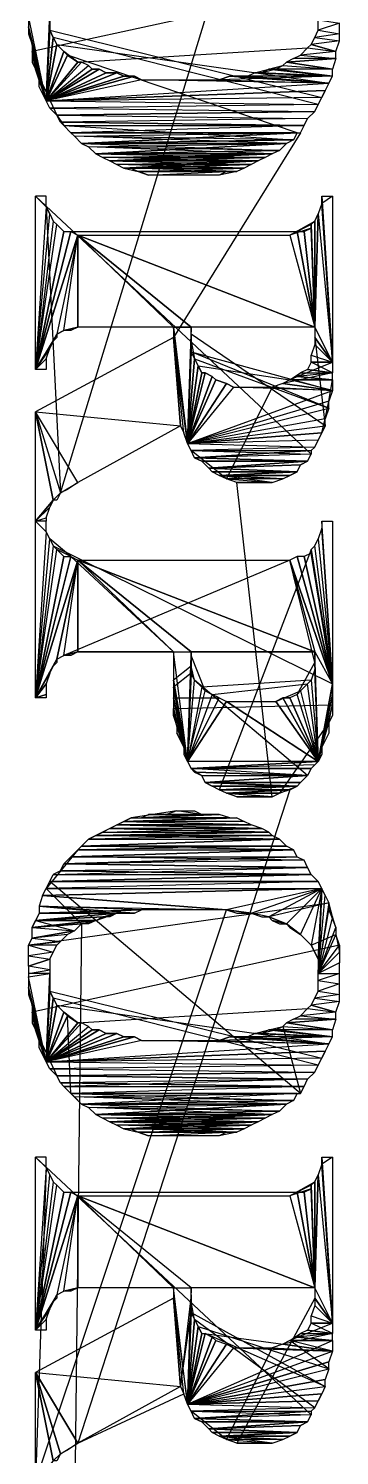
# Model space of a CAD drawing. Header units: metres. Extents: x 0 to 805, y 0 to 1107.
# Drawn here: x 135.31 to 140.9, y 92.16 to 117.81 of the extents above; entities that cross this region are included whole.
import ezdxf

# ---------------------------------------------------------------- set-up
doc = ezdxf.new("R2010")
doc.units = ezdxf.units.M
doc.layers.add('GUIDES', color=8, linetype='Continuous')
doc.layers.add('ROADS', color=7, linetype='Continuous')

msp = doc.modelspace()

# ---------------------------------------------------------------- linework, layer by layer
at = {"layer": 'GUIDES'}
for points in [[(135.629, 116.508), (135.311, 118.032), (135.692, 118.096), (135.629, 116.508)], [(135.311, 117.842), (135.629, 116.508), (135.311, 118.032), (135.311, 117.842)], [(135.692, 118.096), (135.692, 117.905), (135.629, 116.508), (135.692, 118.096)], [(135.311, 117.715), (135.375, 117.524), (135.311, 117.842), (135.311, 117.715)], [(135.375, 117.524), (135.311, 117.842), (135.629, 116.508), (135.375, 117.524)], [(135.692, 117.905), (135.692, 117.778), (135.629, 116.508), (135.692, 117.905)], [(135.692, 117.778), (135.756, 117.651), (135.629, 116.508), (135.692, 117.778)], [(140.518, 117.778), (140.899, 117.715), (140.455, 117.651), (140.518, 117.778)], [(140.518, 117.969), (140.899, 117.905), (140.518, 117.778), (140.518, 117.969)], [(140.899, 117.905), (140.518, 117.778), (140.899, 117.715), (140.899, 117.905)], [(135.375, 117.397), (135.629, 116.508), (135.375, 117.524), (135.375, 117.397)], [(135.756, 117.651), (135.819, 117.524), (135.629, 116.508), (135.756, 117.651)], [(135.819, 117.524), (135.946, 117.397), (135.629, 116.508), (135.819, 117.524)], [(140.391, 117.524), (140.328, 117.461), (140.836, 117.397), (140.391, 117.524)], [(140.455, 117.651), (140.899, 117.588), (140.391, 117.524), (140.455, 117.651)], [(140.899, 117.588), (140.391, 117.524), (140.836, 117.397), (140.899, 117.588)], [(140.899, 117.715), (140.455, 117.651), (140.899, 117.588), (140.899, 117.715)], [(135.375, 117.207), (135.438, 117.08), (135.375, 117.397), (135.375, 117.207)], [(135.438, 117.08), (135.375, 117.397), (135.629, 116.508), (135.438, 117.08)], [(135.946, 117.397), (136.01, 117.334), (135.629, 116.508), (135.946, 117.397)], [(136.01, 117.334), (136.2, 117.207), (135.629, 116.508), (136.01, 117.334)], [(140.772, 117.08), (139.947, 117.207), (140.836, 117.27), (140.772, 117.08)], [(139.947, 117.207), (140.836, 117.27), (140.074, 117.27), (139.947, 117.207)], [(140.836, 117.27), (140.074, 117.27), (140.201, 117.334), (140.836, 117.27)], [(140.328, 117.461), (140.836, 117.397), (140.201, 117.334), (140.328, 117.461)], [(140.836, 117.397), (140.201, 117.334), (140.836, 117.27), (140.836, 117.397)], [(135.629, 116.508), (136.391, 117.143), (136.264, 117.207), (135.629, 116.508)], [(136.2, 117.207), (136.264, 117.207), (135.629, 116.508), (136.2, 117.207)], [(136.454, 117.08), (135.629, 116.508), (136.391, 117.143), (136.454, 117.08)], [(136.581, 117.08), (136.708, 117.016), (135.629, 116.508), (136.581, 117.08)], [(136.454, 117.08), (136.581, 117.08), (135.629, 116.508), (136.454, 117.08)], [(136.899, 117.016), (137.026, 116.953), (135.629, 116.508), (136.899, 117.016)], [(136.708, 117.016), (136.899, 117.016), (135.629, 116.508), (136.708, 117.016)], [(139.375, 117.016), (140.772, 116.953), (139.248, 116.953), (139.375, 117.016)], [(139.502, 117.016), (139.375, 117.016), (140.772, 116.953), (139.502, 117.016)], [(139.629, 117.08), (139.502, 117.016), (140.772, 116.953), (139.629, 117.08)], [(139.756, 117.08), (139.629, 117.08), (140.772, 116.953), (139.756, 117.08)], [(139.883, 117.143), (140.772, 117.08), (139.756, 117.08), (139.883, 117.143)], [(140.772, 117.08), (139.756, 117.08), (140.772, 116.953), (140.772, 117.08)], [(139.883, 117.143), (140.772, 117.08), (139.947, 117.207), (139.883, 117.143)], [(135.629, 116.508), (135.502, 116.762), (135.502, 116.889), (135.629, 116.508)], [(137.216, 116.953), (137.343, 116.889), (135.629, 116.508), (137.216, 116.953)], [(137.026, 116.953), (137.216, 116.953), (135.629, 116.508), (137.026, 116.953)], [(135.629, 116.508), (140.709, 116.826), (137.343, 116.889), (135.629, 116.508)], [(140.645, 116.699), (135.629, 116.508), (140.709, 116.826), (140.645, 116.699)], [(140.709, 116.826), (137.343, 116.889), (138.74, 116.889), (140.709, 116.826)], [(138.931, 116.953), (138.74, 116.889), (140.709, 116.826), (138.931, 116.953)], [(139.248, 116.953), (138.931, 116.953), (140.709, 116.826), (139.248, 116.953)], [(140.772, 116.953), (139.248, 116.953), (140.709, 116.826), (140.772, 116.953)], [(140.645, 116.699), (140.582, 116.572), (135.629, 116.508), (140.645, 116.699)], [(140.582, 116.572), (135.629, 116.508), (140.518, 116.445), (140.582, 116.572)], [(135.629, 116.508), (140.518, 116.445), (135.692, 116.381), (135.629, 116.508)], [(140.518, 116.445), (135.692, 116.381), (140.455, 116.318), (140.518, 116.445)], [(135.692, 116.381), (140.455, 116.318), (135.819, 116.254), (135.692, 116.381)], [(140.455, 116.318), (135.819, 116.254), (140.328, 116.191), (140.455, 116.318)], [(135.819, 116.254), (140.328, 116.191), (135.883, 116.127), (135.819, 116.254)], [(140.328, 116.191), (135.883, 116.127), (140.264, 116.064), (140.328, 116.191)], [(135.883, 116.127), (135.946, 116.064), (140.264, 116.064), (135.883, 116.127)], [(135.946, 116.064), (140.264, 116.064), (136.073, 115.937), (135.946, 116.064)], [(140.264, 116.064), (136.073, 115.937), (140.201, 115.937), (140.264, 116.064)], [(140.137, 115.937), (136.073, 115.937), (136.137, 115.873), (140.137, 115.937)], [(140.074, 115.81), (136.137, 115.873), (140.137, 115.937), (140.074, 115.81)], [(136.264, 115.746), (140.074, 115.81), (136.137, 115.873), (136.264, 115.746)], [(139.947, 115.746), (136.264, 115.746), (140.074, 115.81), (139.947, 115.746)], [(136.391, 115.683), (139.947, 115.746), (136.264, 115.746), (136.391, 115.683)], [(139.82, 115.619), (136.391, 115.683), (139.947, 115.746), (139.82, 115.619)], [(136.518, 115.556), (139.82, 115.619), (136.391, 115.683), (136.518, 115.556)], [(139.693, 115.556), (136.518, 115.556), (139.82, 115.619), (139.693, 115.556)], [(136.645, 115.492), (139.693, 115.556), (136.518, 115.556), (136.645, 115.492)], [(139.566, 115.492), (136.645, 115.492), (139.693, 115.556), (139.566, 115.492)], [(136.772, 115.429), (139.566, 115.492), (136.645, 115.492), (136.772, 115.429)], [(139.439, 115.429), (136.772, 115.429), (139.566, 115.492), (139.439, 115.429)], [(136.899, 115.365), (139.439, 115.429), (136.772, 115.429), (136.899, 115.365)], [(139.312, 115.365), (136.899, 115.365), (139.439, 115.429), (139.312, 115.365)], [(137.026, 115.302), (139.312, 115.365), (136.899, 115.365), (137.026, 115.302)], [(139.185, 115.302), (137.026, 115.302), (139.312, 115.365), (139.185, 115.302)], [(137.153, 115.302), (137.28, 115.238), (139.058, 115.238), (137.153, 115.302)], [(137.153, 115.302), (139.185, 115.302), (139.058, 115.238), (137.153, 115.302)], [(138.867, 115.238), (137.28, 115.238), (137.47, 115.175), (138.867, 115.238)], [(138.867, 115.238), (138.74, 115.175), (137.47, 115.175), (138.867, 115.238)], [(135.629, 114.794), (135.438, 114.794), (135.629, 114.603), (135.629, 114.794)], [(135.438, 114.794), (135.629, 114.603), (135.438, 111.682), (135.438, 114.794)], [(140.772, 111.809), (140.582, 114.667), (140.582, 114.794), (140.772, 111.809)], [(140.772, 111.809), (140.582, 114.794), (140.772, 114.794), (140.772, 111.809)], [(135.438, 111.682), (135.692, 114.476), (135.629, 114.603), (135.438, 111.682)], [(135.756, 114.349), (135.438, 111.682), (135.692, 114.476), (135.756, 114.349)], [(140.455, 112.444), (140.455, 114.349), (140.518, 114.476), (140.455, 112.444)], [(140.772, 111.809), (140.455, 112.444), (140.518, 114.476), (140.772, 111.809)], [(140.518, 114.476), (140.772, 111.809), (140.582, 114.667), (140.518, 114.476)], [(135.438, 111.682), (135.819, 114.286), (135.756, 114.349), (135.438, 111.682)], [(135.946, 114.159), (135.438, 111.682), (135.819, 114.286), (135.946, 114.159)], [(140.264, 114.159), (140.455, 112.444), (140.391, 114.222), (140.264, 114.159)], [(140.391, 114.286), (140.455, 112.444), (140.455, 114.349), (140.391, 114.286)], [(140.455, 112.444), (140.391, 114.222), (140.391, 114.286), (140.455, 112.444)], [(136.073, 114.159), (136.2, 114.095), (135.438, 111.682), (136.073, 114.159)], [(135.946, 114.159), (136.073, 114.159), (135.438, 111.682), (135.946, 114.159)], [(136.2, 114.095), (135.819, 112.317), (135.438, 111.682), (136.2, 114.095)], [(135.946, 112.381), (136.2, 114.095), (135.819, 112.317), (135.946, 112.381)], [(136.2, 112.444), (135.946, 112.381), (136.2, 114.095), (136.2, 112.444)], [(140.455, 112.444), (138.232, 112.444), (136.2, 114.095), (140.455, 112.444)], [(138.232, 112.444), (136.2, 114.095), (137.915, 112.444), (138.232, 112.444)], [(136.2, 114.095), (137.915, 112.444), (136.2, 112.444), (136.2, 114.095)], [(140.455, 112.444), (136.2, 114.095), (140.01, 114.095), (140.455, 112.444)], [(140.137, 114.159), (140.01, 114.095), (140.455, 112.444), (140.137, 114.159)], [(140.264, 114.159), (140.137, 114.159), (140.455, 112.444), (140.264, 114.159)], [(136.2, 112.444), (136.073, 112.381), (135.946, 112.381), (136.2, 112.444)], [(137.915, 112.254), (138.169, 110.349), (137.915, 112.444), (137.915, 112.254)], [(138.169, 110.349), (137.915, 112.444), (138.232, 112.444), (138.169, 110.349)], [(138.169, 110.349), (138.232, 112.317), (138.232, 112.444), (138.169, 110.349)], [(140.455, 112.254), (140.772, 111.809), (140.455, 112.444), (140.455, 112.254)], [(135.756, 112.19), (135.819, 112.317), (135.438, 111.682), (135.756, 112.19)], [(137.915, 112.254), (135.438, 110.92), (138.042, 110.666), (137.915, 112.254)], [(135.756, 112.19), (135.692, 112.063), (135.438, 111.682), (135.756, 112.19)], [(135.819, 112.254), (135.756, 112.19), (135.819, 112.317), (135.819, 112.254)], [(138.042, 110.666), (138.105, 110.539), (137.915, 112.254), (138.042, 110.666)], [(138.105, 110.539), (137.915, 112.254), (138.169, 110.349), (138.105, 110.539)], [(138.232, 112.19), (138.169, 110.349), (138.232, 112.317), (138.232, 112.19)], [(138.232, 112.19), (138.232, 112), (138.169, 110.349), (138.232, 112.19)], [(140.455, 112.127), (140.391, 111.936), (140.772, 111.809), (140.455, 112.127)], [(140.455, 112.254), (140.455, 112.127), (140.772, 111.809), (140.455, 112.254)], [(135.438, 111.682), (135.629, 111.873), (135.692, 112.063), (135.438, 111.682)], [(135.629, 111.682), (135.438, 111.682), (135.629, 111.873), (135.629, 111.682)], [(138.232, 112), (138.296, 111.873), (138.169, 110.349), (138.232, 112)], [(138.296, 111.873), (138.359, 111.746), (138.169, 110.349), (138.296, 111.873)], [(140.391, 111.936), (140.772, 111.809), (140.391, 111.809), (140.391, 111.936)], [(138.359, 111.746), (138.423, 111.619), (138.169, 110.349), (138.359, 111.746)], [(138.486, 111.619), (138.613, 111.555), (138.169, 110.349), (138.486, 111.619)], [(138.423, 111.619), (138.486, 111.619), (138.169, 110.349), (138.423, 111.619)], [(140.201, 111.619), (140.772, 111.619), (140.137, 111.555), (140.201, 111.619)], [(140.772, 111.619), (140.137, 111.555), (140.772, 111.492), (140.772, 111.619)], [(140.328, 111.682), (140.201, 111.619), (140.772, 111.619), (140.328, 111.682)], [(140.328, 111.682), (140.772, 111.619), (140.391, 111.809), (140.328, 111.682)], [(140.772, 111.619), (140.391, 111.809), (140.772, 111.809), (140.772, 111.619)], [(138.613, 111.555), (138.677, 111.492), (138.169, 110.349), (138.613, 111.555)], [(138.677, 111.492), (138.867, 111.428), (138.169, 110.349), (138.677, 111.492)], [(138.867, 111.428), (138.994, 111.365), (138.169, 110.349), (138.867, 111.428)], [(138.169, 110.349), (140.772, 111.301), (138.994, 111.365), (138.169, 110.349)], [(140.772, 111.301), (138.994, 111.365), (139.693, 111.365), (140.772, 111.301)], [(139.883, 111.428), (139.693, 111.365), (140.772, 111.301), (139.883, 111.428)], [(139.883, 111.428), (140.772, 111.301), (140.01, 111.492), (139.883, 111.428)], [(140.137, 111.555), (140.772, 111.492), (140.01, 111.492), (140.137, 111.555)], [(140.772, 111.301), (140.01, 111.492), (140.772, 111.492), (140.772, 111.301)], [(140.709, 111.111), (138.169, 110.349), (140.772, 111.301), (140.709, 111.111)], [(138.169, 110.349), (140.709, 110.984), (140.709, 111.111), (138.169, 110.349)], [(138.042, 110.666), (136.2, 109.65), (135.438, 110.92), (138.042, 110.666)], [(136.2, 109.65), (135.438, 110.92), (135.883, 109.46), (136.2, 109.65)], [(135.438, 110.92), (135.883, 109.46), (135.756, 109.333), (135.438, 110.92)], [(135.438, 110.92), (135.756, 109.333), (135.438, 108.952), (135.438, 110.92)], [(140.645, 110.793), (138.169, 110.349), (140.709, 110.984), (140.645, 110.793)], [(138.169, 110.349), (140.645, 110.666), (140.645, 110.793), (138.169, 110.349)], [(140.582, 110.539), (138.169, 110.349), (140.645, 110.666), (140.582, 110.539)], [(140.582, 110.539), (140.518, 110.412), (138.169, 110.349), (140.582, 110.539)], [(140.518, 110.412), (138.169, 110.349), (140.455, 110.285), (140.518, 110.412)], [(138.169, 110.349), (140.455, 110.285), (138.232, 110.222), (138.169, 110.349)], [(140.455, 110.285), (138.232, 110.222), (140.391, 110.222), (140.455, 110.285)], [(138.232, 110.222), (140.391, 110.222), (138.296, 110.095), (138.232, 110.222)], [(140.391, 110.222), (140.391, 110.158), (138.296, 110.095), (140.391, 110.222)], [(140.391, 110.158), (138.296, 110.095), (140.328, 110.031), (140.391, 110.158)], [(138.296, 110.095), (138.423, 110.031), (140.328, 110.031), (138.296, 110.095)], [(138.423, 110.031), (140.328, 110.031), (138.55, 109.904), (138.423, 110.031)], [(140.328, 110.031), (140.201, 109.968), (138.55, 109.904), (140.328, 110.031)], [(140.201, 109.968), (138.55, 109.904), (140.137, 109.841), (140.201, 109.968)], [(138.55, 109.904), (138.613, 109.841), (140.137, 109.841), (138.55, 109.904)], [(138.613, 109.841), (140.137, 109.841), (138.74, 109.777), (138.613, 109.841)], [(140.137, 109.841), (140.01, 109.777), (138.74, 109.777), (140.137, 109.841)], [(136.2, 109.65), (136.01, 109.523), (135.883, 109.46), (136.2, 109.65)], [(140.01, 109.777), (138.74, 109.777), (139.883, 109.714), (140.01, 109.777)], [(138.74, 109.777), (139.883, 109.714), (138.867, 109.714), (138.74, 109.777)], [(139.883, 109.714), (138.867, 109.714), (139.693, 109.65), (139.883, 109.714)], [(138.867, 109.714), (139.693, 109.65), (139.058, 109.65), (138.867, 109.714)], [(135.756, 109.333), (135.692, 109.206), (135.438, 108.952), (135.756, 109.333)], [(135.883, 109.46), (135.819, 109.333), (135.756, 109.333), (135.883, 109.46)], [(135.438, 108.952), (135.629, 109.015), (135.692, 109.206), (135.438, 108.952)], [(135.629, 108.952), (135.438, 108.952), (135.629, 109.015), (135.629, 108.952)], [(135.629, 108.952), (135.438, 108.952), (135.629, 108.761), (135.629, 108.952)], [(135.438, 108.952), (135.629, 108.761), (135.438, 105.777), (135.438, 108.952)], [(140.582, 108.825), (140.518, 108.634), (140.772, 106.031), (140.582, 108.825)], [(140.582, 108.825), (140.772, 106.031), (140.582, 108.952), (140.582, 108.825)], [(140.772, 106.031), (140.582, 108.952), (140.772, 108.952), (140.772, 106.031)], [(135.438, 105.777), (135.692, 108.634), (135.629, 108.761), (135.438, 105.777)], [(135.756, 108.507), (135.438, 105.777), (135.692, 108.634), (135.756, 108.507)], [(140.772, 106.031), (140.455, 108.507), (140.518, 108.634), (140.772, 106.031)], [(135.438, 105.777), (135.819, 108.444), (135.756, 108.507), (135.438, 105.777)], [(135.946, 108.317), (135.438, 105.777), (135.819, 108.444), (135.946, 108.317)], [(136.073, 108.317), (136.2, 108.253), (135.438, 105.777), (136.073, 108.317)], [(135.946, 108.317), (136.073, 108.317), (135.438, 105.777), (135.946, 108.317)], [(140.137, 108.317), (140.01, 108.253), (140.772, 106.031), (140.137, 108.317)], [(140.264, 108.317), (140.137, 108.317), (140.772, 106.031), (140.264, 108.317)], [(140.264, 108.317), (140.772, 106.031), (140.391, 108.38), (140.264, 108.317)], [(140.391, 108.444), (140.772, 106.031), (140.455, 108.507), (140.391, 108.444)], [(140.772, 106.031), (140.391, 108.38), (140.391, 108.444), (140.772, 106.031)], [(136.2, 108.253), (135.819, 106.475), (135.438, 105.777), (136.2, 108.253)], [(135.946, 106.539), (136.2, 108.253), (135.819, 106.475), (135.946, 106.539)], [(136.2, 106.602), (135.946, 106.539), (136.2, 108.253), (136.2, 106.602)], [(140.455, 106.602), (138.232, 106.602), (136.2, 108.253), (140.455, 106.602)], [(138.232, 106.602), (136.2, 108.253), (137.915, 106.602), (138.232, 106.602)], [(136.2, 108.253), (137.915, 106.602), (136.2, 106.602), (136.2, 108.253)], [(136.2, 108.253), (140.01, 108.253), (140.455, 106.602), (136.2, 108.253)], [(140.01, 108.253), (140.455, 106.602), (140.772, 106.031), (140.01, 108.253)], [(135.756, 106.348), (135.819, 106.475), (135.438, 105.777), (135.756, 106.348)], [(135.819, 106.412), (135.756, 106.348), (135.819, 106.475), (135.819, 106.412)], [(136.2, 106.602), (136.073, 106.539), (135.946, 106.539), (136.2, 106.602)], [(137.915, 106.094), (138.169, 104.634), (137.915, 106.602), (137.915, 106.094)], [(138.169, 104.634), (137.915, 106.602), (138.232, 106.602), (138.169, 104.634)], [(138.169, 104.634), (138.232, 106.539), (138.232, 106.602), (138.169, 104.634)], [(138.232, 106.348), (138.169, 104.634), (138.232, 106.539), (138.232, 106.348)], [(140.455, 106.602), (140.455, 106.412), (140.518, 104.634), (140.455, 106.602)], [(140.455, 106.602), (140.772, 106.031), (140.518, 104.634), (140.455, 106.602)], [(135.438, 105.777), (135.692, 106.221), (135.756, 106.348), (135.438, 105.777)], [(135.629, 106.031), (135.438, 105.777), (135.692, 106.221), (135.629, 106.031)], [(138.232, 106.348), (138.232, 106.221), (138.169, 104.634), (138.232, 106.348)], [(138.169, 104.634), (138.296, 106.094), (138.232, 106.221), (138.169, 104.634)], [(140.455, 106.285), (140.391, 106.094), (140.518, 104.634), (140.455, 106.285)], [(140.455, 106.412), (140.455, 106.285), (140.518, 104.634), (140.455, 106.412)], [(135.629, 106.031), (135.629, 105.84), (135.438, 105.777), (135.629, 106.031)], [(137.915, 106.094), (137.915, 105.967), (138.169, 104.634), (137.915, 106.094)], [(137.915, 105.967), (137.915, 105.777), (138.169, 104.634), (137.915, 105.967)], [(138.423, 105.967), (138.169, 104.634), (138.296, 106.094), (138.423, 105.967)], [(138.169, 104.634), (138.486, 105.904), (138.423, 105.967), (138.169, 104.634)], [(140.201, 105.904), (140.518, 104.634), (140.328, 106.031), (140.201, 105.904)], [(140.518, 104.634), (140.328, 106.031), (140.391, 106.094), (140.518, 104.634)], [(140.772, 106.031), (140.772, 105.84), (140.518, 104.634), (140.772, 106.031)], [(135.629, 105.84), (135.629, 105.777), (135.438, 105.777), (135.629, 105.84)], [(137.915, 105.586), (138.105, 104.888), (137.915, 105.777), (137.915, 105.586)], [(138.105, 104.888), (137.915, 105.777), (138.169, 104.634), (138.105, 104.888)], [(138.613, 105.84), (138.169, 104.634), (138.486, 105.904), (138.613, 105.84)], [(138.169, 104.634), (138.74, 105.777), (138.613, 105.84), (138.169, 104.634)], [(138.867, 105.713), (138.169, 104.634), (138.74, 105.777), (138.867, 105.713)], [(140.518, 104.634), (138.169, 104.634), (138.867, 105.713), (140.518, 104.634)], [(138.867, 105.713), (139.756, 105.713), (140.518, 104.634), (138.867, 105.713)], [(139.756, 105.713), (140.518, 104.634), (139.883, 105.777), (139.756, 105.713)], [(140.01, 105.777), (139.883, 105.777), (140.518, 104.634), (140.01, 105.777)], [(140.01, 105.777), (140.518, 104.634), (140.137, 105.84), (140.01, 105.777)], [(140.518, 104.634), (140.137, 105.84), (140.201, 105.904), (140.518, 104.634)], [(140.772, 105.84), (140.772, 105.65), (140.518, 104.634), (140.772, 105.84)], [(138.105, 104.888), (137.915, 105.459), (137.915, 105.586), (138.105, 104.888)], [(137.978, 105.269), (138.105, 104.888), (137.915, 105.459), (137.978, 105.269)], [(140.772, 105.65), (140.582, 104.888), (140.518, 104.634), (140.772, 105.65)], [(140.709, 105.332), (140.772, 105.65), (140.582, 104.888), (140.709, 105.332)], [(140.772, 105.459), (140.709, 105.332), (140.772, 105.65), (140.772, 105.459)], [(137.978, 105.269), (137.978, 105.142), (138.105, 104.888), (137.978, 105.269)], [(140.709, 105.332), (140.709, 105.142), (140.582, 104.888), (140.709, 105.332)], [(137.978, 105.142), (138.042, 105.015), (138.105, 104.888), (137.978, 105.142)], [(138.105, 104.888), (138.105, 104.761), (138.169, 104.634), (138.105, 104.888)], [(140.582, 104.888), (140.582, 104.761), (140.518, 104.634), (140.582, 104.888)], [(138.232, 104.507), (140.518, 104.634), (138.169, 104.634), (138.232, 104.507)], [(140.455, 104.57), (138.232, 104.507), (140.518, 104.634), (140.455, 104.57)], [(138.232, 104.507), (140.391, 104.507), (140.455, 104.57), (138.232, 104.507)], [(138.296, 104.443), (140.328, 104.38), (138.232, 104.507), (138.296, 104.443)], [(140.328, 104.38), (138.232, 104.507), (140.391, 104.507), (140.328, 104.38)], [(138.296, 104.443), (138.423, 104.38), (140.328, 104.38), (138.296, 104.443)], [(138.423, 104.38), (140.328, 104.38), (138.486, 104.253), (138.423, 104.38)], [(140.328, 104.38), (140.201, 104.253), (138.486, 104.253), (140.328, 104.38)], [(138.486, 104.253), (138.613, 104.189), (140.137, 104.189), (138.486, 104.253)], [(140.201, 104.253), (138.486, 104.253), (140.137, 104.189), (140.201, 104.253)], [(138.613, 104.189), (140.137, 104.189), (138.74, 104.126), (138.613, 104.189)], [(140.137, 104.189), (138.74, 104.126), (140.01, 104.126), (140.137, 104.189)], [(138.74, 104.126), (140.01, 104.126), (138.867, 104.062), (138.74, 104.126)], [(140.01, 104.126), (139.82, 104.062), (138.867, 104.062), (140.01, 104.126)], [(139.82, 104.062), (138.867, 104.062), (139.693, 103.999), (139.82, 104.062)], [(138.867, 104.062), (139.693, 103.999), (139.058, 103.999), (138.867, 104.062)], [(138.74, 103.681), (137.343, 103.618), (138.931, 103.618), (138.74, 103.681)], [(138.423, 103.681), (138.74, 103.681), (137.343, 103.618), (138.423, 103.681)], [(137.47, 103.681), (138.423, 103.681), (137.343, 103.618), (137.47, 103.681)], [(137.788, 103.681), (138.423, 103.681), (137.978, 103.745), (137.788, 103.681)], [(138.423, 103.681), (137.978, 103.745), (138.296, 103.745), (138.423, 103.681)], [(136.772, 103.427), (136.645, 103.364), (139.629, 103.364), (136.772, 103.427)], [(136.899, 103.491), (139.502, 103.427), (136.772, 103.427), (136.899, 103.491)], [(139.502, 103.427), (136.772, 103.427), (139.629, 103.364), (139.502, 103.427)], [(137.026, 103.554), (139.312, 103.491), (136.899, 103.491), (137.026, 103.554)], [(139.312, 103.491), (136.899, 103.491), (139.502, 103.427), (139.312, 103.491)], [(139.058, 103.618), (139.185, 103.554), (137.026, 103.554), (139.058, 103.618)], [(138.931, 103.618), (139.058, 103.618), (137.026, 103.554), (138.931, 103.618)], [(137.153, 103.618), (138.931, 103.618), (137.026, 103.554), (137.153, 103.618)], [(139.185, 103.554), (137.026, 103.554), (139.312, 103.491), (139.185, 103.554)], [(136.391, 103.237), (139.82, 103.237), (136.264, 103.11), (136.391, 103.237)], [(139.82, 103.237), (136.264, 103.11), (139.947, 103.11), (139.82, 103.237)], [(136.518, 103.3), (139.693, 103.3), (136.391, 103.237), (136.518, 103.3)], [(139.693, 103.3), (136.391, 103.237), (139.82, 103.237), (139.693, 103.3)], [(136.645, 103.364), (139.629, 103.364), (136.518, 103.3), (136.645, 103.364)], [(139.629, 103.364), (136.518, 103.3), (139.693, 103.3), (139.629, 103.364)], [(140.137, 102.919), (140.264, 102.856), (135.946, 102.792), (140.137, 102.919)], [(136.073, 102.919), (140.137, 102.919), (135.946, 102.792), (136.073, 102.919)], [(136.2, 103.046), (140.074, 103.046), (136.073, 102.919), (136.2, 103.046)], [(140.074, 103.046), (136.073, 102.919), (140.137, 102.919), (140.074, 103.046)], [(136.264, 103.11), (139.947, 103.11), (136.2, 103.046), (136.264, 103.11)], [(139.947, 103.11), (136.2, 103.046), (140.074, 103.046), (139.947, 103.11)], [(135.883, 102.665), (135.756, 102.602), (140.391, 102.602), (135.883, 102.665)], [(135.946, 102.792), (140.328, 102.729), (135.883, 102.665), (135.946, 102.792)], [(140.328, 102.729), (135.883, 102.665), (140.391, 102.602), (140.328, 102.729)], [(140.264, 102.856), (135.946, 102.792), (140.328, 102.729), (140.264, 102.856)], [(135.692, 102.475), (140.518, 102.475), (135.629, 102.348), (135.692, 102.475)], [(140.518, 102.475), (135.629, 102.348), (140.582, 102.348), (140.518, 102.475)], [(135.756, 102.602), (140.391, 102.602), (135.692, 102.475), (135.756, 102.602)], [(140.391, 102.602), (135.692, 102.475), (140.518, 102.475), (140.391, 102.602)], [(135.502, 102.03), (138.867, 101.967), (135.565, 102.221), (135.502, 102.03)], [(138.867, 101.967), (135.565, 102.221), (140.582, 102.348), (138.867, 101.967)], [(135.629, 102.348), (140.582, 102.348), (135.565, 102.221), (135.629, 102.348)], [(138.867, 101.967), (139.312, 101.903), (140.582, 102.348), (138.867, 101.967)], [(139.312, 101.903), (140.582, 102.348), (139.629, 101.84), (139.312, 101.903)], [(140.582, 102.348), (139.629, 101.84), (139.947, 101.713), (140.582, 102.348)], [(139.947, 101.713), (140.201, 101.522), (140.582, 102.348), (139.947, 101.713)], [(140.201, 101.522), (140.582, 102.348), (140.391, 101.332), (140.201, 101.522)], [(140.582, 102.348), (140.391, 101.332), (140.518, 101.078), (140.582, 102.348)], [(140.582, 102.348), (140.518, 101.078), (140.518, 100.824), (140.582, 102.348)], [(140.518, 100.824), (140.645, 102.221), (140.582, 102.348), (140.518, 100.824)], [(140.709, 102.094), (140.518, 100.824), (140.645, 102.221), (140.709, 102.094)], [(136.645, 101.84), (136.899, 101.903), (135.438, 101.776), (136.645, 101.84)], [(136.899, 101.903), (135.502, 101.903), (135.438, 101.776), (136.899, 101.903)], [(138.867, 101.967), (137.343, 101.967), (135.502, 102.03), (138.867, 101.967)], [(137.343, 101.967), (135.502, 102.03), (135.502, 101.903), (137.343, 101.967)], [(137.343, 101.967), (135.502, 101.903), (137.216, 101.903), (137.343, 101.967)], [(136.772, 101.84), (136.645, 101.84), (136.899, 101.903), (136.772, 101.84)], [(138.867, 101.967), (139.058, 101.903), (139.312, 101.903), (138.867, 101.967)], [(139.312, 101.903), (139.502, 101.84), (139.629, 101.84), (139.312, 101.903)], [(140.518, 100.824), (140.709, 101.967), (140.709, 102.094), (140.518, 100.824)], [(140.772, 101.84), (140.518, 100.824), (140.709, 101.967), (140.772, 101.84)], [(136.264, 101.713), (136.518, 101.776), (135.375, 101.649), (136.264, 101.713)], [(136.518, 101.776), (135.375, 101.649), (135.438, 101.776), (136.518, 101.776)], [(136.264, 101.713), (135.375, 101.649), (136.137, 101.586), (136.264, 101.713)], [(135.375, 101.649), (136.137, 101.586), (135.375, 101.459), (135.375, 101.649)], [(136.645, 101.84), (135.438, 101.776), (136.518, 101.776), (136.645, 101.84)], [(136.391, 101.713), (136.264, 101.713), (136.518, 101.776), (136.391, 101.713)], [(139.629, 101.84), (139.693, 101.776), (139.947, 101.713), (139.629, 101.84)], [(139.693, 101.776), (139.82, 101.713), (139.947, 101.713), (139.693, 101.776)], [(139.947, 101.713), (140.01, 101.649), (140.201, 101.522), (139.947, 101.713)], [(140.518, 100.824), (140.836, 101.649), (140.772, 101.84), (140.518, 100.824)], [(140.836, 101.522), (140.518, 100.824), (140.836, 101.649), (140.836, 101.522)], [(135.375, 101.459), (135.883, 101.395), (135.311, 101.332), (135.375, 101.459)], [(135.883, 101.395), (135.819, 101.332), (135.311, 101.332), (135.883, 101.395)], [(136.137, 101.586), (136.01, 101.522), (135.375, 101.459), (136.137, 101.586)], [(136.01, 101.522), (135.375, 101.459), (135.883, 101.395), (136.01, 101.522)], [(140.518, 100.824), (140.899, 101.332), (140.836, 101.522), (140.518, 100.824)], [(135.819, 101.332), (135.311, 101.332), (135.756, 101.205), (135.819, 101.332)], [(135.311, 101.332), (135.756, 101.205), (135.311, 101.141), (135.311, 101.332)], [(135.756, 101.205), (135.311, 101.141), (135.692, 101.078), (135.756, 101.205)], [(135.311, 101.141), (135.692, 101.078), (135.311, 100.951), (135.311, 101.141)], [(135.692, 100.887), (135.311, 100.951), (135.692, 101.078), (135.692, 100.887)], [(140.391, 101.332), (140.455, 101.205), (140.518, 101.078), (140.391, 101.332)], [(140.899, 101.205), (140.518, 100.824), (140.899, 101.332), (140.899, 101.205)], [(140.899, 101.205), (140.899, 101.014), (140.518, 100.824), (140.899, 101.205)], [(135.311, 100.824), (135.692, 100.887), (135.311, 100.951), (135.311, 100.824)], [(135.692, 100.824), (135.311, 100.824), (135.692, 100.887), (135.692, 100.824)], [(135.629, 99.236), (135.311, 100.76), (135.692, 100.824), (135.629, 99.236)], [(135.311, 100.76), (135.692, 100.824), (135.311, 100.824), (135.311, 100.76)], [(135.692, 100.824), (135.692, 100.633), (135.629, 99.236), (135.692, 100.824)], [(140.899, 101.014), (140.518, 100.824), (140.899, 100.824), (140.899, 101.014)], [(140.518, 100.824), (140.899, 100.824), (140.518, 100.697), (140.518, 100.824)], [(140.899, 100.824), (140.518, 100.697), (140.899, 100.633), (140.899, 100.824)], [(135.311, 100.57), (135.629, 99.236), (135.311, 100.76), (135.311, 100.57)], [(135.311, 100.443), (135.375, 100.252), (135.311, 100.57), (135.311, 100.443)], [(135.375, 100.252), (135.311, 100.57), (135.629, 99.236), (135.375, 100.252)], [(135.692, 100.633), (135.692, 100.506), (135.629, 99.236), (135.692, 100.633)], [(140.518, 100.697), (140.899, 100.633), (140.518, 100.506), (140.518, 100.697)], [(140.899, 100.633), (140.518, 100.506), (140.899, 100.443), (140.899, 100.633)], [(135.692, 100.506), (135.756, 100.379), (135.629, 99.236), (135.692, 100.506)], [(135.756, 100.379), (135.819, 100.252), (135.629, 99.236), (135.756, 100.379)], [(140.455, 100.379), (140.899, 100.316), (140.391, 100.252), (140.455, 100.379)], [(140.899, 100.316), (140.391, 100.252), (140.836, 100.125), (140.899, 100.316)], [(140.518, 100.506), (140.899, 100.443), (140.455, 100.379), (140.518, 100.506)], [(140.899, 100.443), (140.455, 100.379), (140.899, 100.316), (140.899, 100.443)], [(135.375, 100.125), (135.629, 99.236), (135.375, 100.252), (135.375, 100.125)], [(135.375, 99.935), (135.438, 99.808), (135.375, 100.125), (135.375, 99.935)], [(135.438, 99.808), (135.375, 100.125), (135.629, 99.236), (135.438, 99.808)], [(135.819, 100.252), (135.946, 100.125), (135.629, 99.236), (135.819, 100.252)], [(135.946, 100.125), (136.01, 100.062), (135.629, 99.236), (135.946, 100.125)], [(136.01, 100.062), (136.2, 99.935), (135.629, 99.236), (136.01, 100.062)], [(140.836, 99.998), (140.074, 99.998), (140.201, 100.062), (140.836, 99.998)], [(140.328, 100.189), (140.836, 100.125), (140.201, 100.062), (140.328, 100.189)], [(140.836, 100.125), (140.201, 100.062), (140.836, 99.998), (140.836, 100.125)], [(140.391, 100.252), (140.328, 100.189), (140.836, 100.125), (140.391, 100.252)], [(135.629, 99.236), (136.391, 99.871), (136.264, 99.935), (135.629, 99.236)], [(136.2, 99.935), (136.264, 99.935), (135.629, 99.236), (136.2, 99.935)], [(136.454, 99.808), (135.629, 99.236), (136.391, 99.871), (136.454, 99.808)], [(136.581, 99.808), (136.708, 99.744), (135.629, 99.236), (136.581, 99.808)], [(136.454, 99.808), (136.581, 99.808), (135.629, 99.236), (136.454, 99.808)], [(139.629, 99.808), (139.502, 99.744), (140.772, 99.681), (139.629, 99.808)], [(139.756, 99.808), (139.629, 99.808), (140.772, 99.681), (139.756, 99.808)], [(139.883, 99.871), (140.772, 99.808), (139.756, 99.808), (139.883, 99.871)], [(140.772, 99.808), (139.756, 99.808), (140.772, 99.681), (140.772, 99.808)], [(139.883, 99.871), (140.772, 99.808), (139.947, 99.935), (139.883, 99.871)], [(140.772, 99.808), (139.947, 99.935), (140.836, 99.998), (140.772, 99.808)], [(139.947, 99.935), (140.836, 99.998), (140.074, 99.998), (139.947, 99.935)], [(135.629, 99.236), (135.502, 99.49), (135.502, 99.617), (135.629, 99.236)], [(136.899, 99.744), (137.026, 99.681), (135.629, 99.236), (136.899, 99.744)], [(136.708, 99.744), (136.899, 99.744), (135.629, 99.236), (136.708, 99.744)], [(137.216, 99.681), (137.343, 99.617), (135.629, 99.236), (137.216, 99.681)], [(137.026, 99.681), (137.216, 99.681), (135.629, 99.236), (137.026, 99.681)], [(135.629, 99.236), (140.709, 99.554), (137.343, 99.617), (135.629, 99.236)], [(140.645, 99.427), (135.629, 99.236), (140.709, 99.554), (140.645, 99.427)], [(140.709, 99.554), (137.343, 99.617), (138.74, 99.617), (140.709, 99.554)], [(138.931, 99.681), (138.74, 99.617), (140.709, 99.554), (138.931, 99.681)], [(139.248, 99.681), (138.931, 99.681), (140.709, 99.554), (139.248, 99.681)], [(139.375, 99.744), (140.772, 99.681), (139.248, 99.681), (139.375, 99.744)], [(140.772, 99.681), (139.248, 99.681), (140.709, 99.554), (140.772, 99.681)], [(139.502, 99.744), (139.375, 99.744), (140.772, 99.681), (139.502, 99.744)], [(140.645, 99.427), (140.582, 99.3), (135.629, 99.236), (140.645, 99.427)], [(140.582, 99.3), (135.629, 99.236), (140.518, 99.173), (140.582, 99.3)], [(135.629, 99.236), (140.518, 99.173), (135.692, 99.109), (135.629, 99.236)], [(140.518, 99.173), (135.692, 99.109), (140.455, 99.046), (140.518, 99.173)], [(135.692, 99.109), (140.455, 99.046), (135.819, 98.982), (135.692, 99.109)], [(140.455, 99.046), (135.819, 98.982), (140.328, 98.919), (140.455, 99.046)], [(135.819, 98.982), (140.328, 98.919), (135.883, 98.855), (135.819, 98.982)], [(140.328, 98.919), (135.883, 98.855), (140.264, 98.792), (140.328, 98.919)], [(135.883, 98.855), (135.946, 98.792), (140.264, 98.792), (135.883, 98.855)], [(135.946, 98.792), (140.264, 98.792), (136.073, 98.665), (135.946, 98.792)], [(140.264, 98.792), (136.073, 98.665), (140.201, 98.665), (140.264, 98.792)], [(140.137, 98.665), (136.073, 98.665), (136.137, 98.601), (140.137, 98.665)], [(140.074, 98.538), (136.137, 98.601), (140.137, 98.665), (140.074, 98.538)], [(136.264, 98.474), (140.074, 98.538), (136.137, 98.601), (136.264, 98.474)], [(139.947, 98.474), (136.264, 98.474), (140.074, 98.538), (139.947, 98.474)], [(136.391, 98.411), (139.947, 98.474), (136.264, 98.474), (136.391, 98.411)], [(139.82, 98.347), (136.391, 98.411), (139.947, 98.474), (139.82, 98.347)], [(136.518, 98.284), (139.82, 98.347), (136.391, 98.411), (136.518, 98.284)], [(139.693, 98.284), (136.518, 98.284), (139.82, 98.347), (139.693, 98.284)], [(136.645, 98.22), (139.693, 98.284), (136.518, 98.284), (136.645, 98.22)], [(139.566, 98.22), (136.645, 98.22), (139.693, 98.284), (139.566, 98.22)], [(136.772, 98.157), (139.566, 98.22), (136.645, 98.22), (136.772, 98.157)], [(139.439, 98.157), (136.772, 98.157), (139.566, 98.22), (139.439, 98.157)], [(136.899, 98.093), (139.439, 98.157), (136.772, 98.157), (136.899, 98.093)], [(139.312, 98.093), (136.899, 98.093), (139.439, 98.157), (139.312, 98.093)], [(137.026, 98.03), (139.312, 98.093), (136.899, 98.093), (137.026, 98.03)], [(139.185, 98.03), (137.026, 98.03), (139.312, 98.093), (139.185, 98.03)], [(137.153, 98.03), (137.28, 97.966), (139.058, 97.966), (137.153, 98.03)], [(137.153, 98.03), (139.185, 98.03), (139.058, 97.966), (137.153, 98.03)], [(138.867, 97.966), (137.28, 97.966), (137.47, 97.903), (138.867, 97.966)], [(138.867, 97.966), (138.74, 97.903), (137.47, 97.903), (138.867, 97.966)], [(135.629, 97.522), (135.438, 97.522), (135.629, 97.331), (135.629, 97.522)], [(135.438, 97.522), (135.629, 97.331), (135.438, 94.41), (135.438, 97.522)], [(140.772, 94.537), (140.582, 97.395), (140.582, 97.522), (140.772, 94.537)], [(140.772, 94.537), (140.582, 97.522), (140.772, 97.522), (140.772, 94.537)], [(135.438, 94.41), (135.692, 97.204), (135.629, 97.331), (135.438, 94.41)], [(140.518, 97.204), (140.772, 94.537), (140.582, 97.395), (140.518, 97.204)], [(135.756, 97.077), (135.438, 94.41), (135.692, 97.204), (135.756, 97.077)], [(135.438, 94.41), (135.819, 97.014), (135.756, 97.077), (135.438, 94.41)], [(135.946, 96.887), (135.438, 94.41), (135.819, 97.014), (135.946, 96.887)], [(140.391, 97.014), (140.455, 95.172), (140.455, 97.077), (140.391, 97.014)], [(140.455, 95.172), (140.391, 96.95), (140.391, 97.014), (140.455, 95.172)], [(140.455, 95.172), (140.455, 97.077), (140.518, 97.204), (140.455, 95.172)], [(140.772, 94.537), (140.455, 95.172), (140.518, 97.204), (140.772, 94.537)], [(136.073, 96.887), (136.2, 96.823), (135.438, 94.41), (136.073, 96.887)], [(135.946, 96.887), (136.073, 96.887), (135.438, 94.41), (135.946, 96.887)], [(136.2, 96.823), (135.819, 95.045), (135.438, 94.41), (136.2, 96.823)], [(135.946, 95.109), (136.2, 96.823), (135.819, 95.045), (135.946, 95.109)], [(136.2, 95.172), (135.946, 95.109), (136.2, 96.823), (136.2, 95.172)], [(140.455, 95.172), (138.232, 95.172), (136.2, 96.823), (140.455, 95.172)], [(138.232, 95.172), (136.2, 96.823), (137.915, 95.172), (138.232, 95.172)], [(136.2, 96.823), (137.915, 95.172), (136.2, 95.172), (136.2, 96.823)], [(140.455, 95.172), (136.2, 96.823), (140.01, 96.823), (140.455, 95.172)], [(140.137, 96.887), (140.01, 96.823), (140.455, 95.172), (140.137, 96.887)], [(140.264, 96.887), (140.137, 96.887), (140.455, 95.172), (140.264, 96.887)], [(140.264, 96.887), (140.455, 95.172), (140.391, 96.95), (140.264, 96.887)], [(135.756, 94.918), (135.819, 95.045), (135.438, 94.41), (135.756, 94.918)], [(137.915, 94.982), (135.438, 93.648), (138.042, 93.394), (137.915, 94.982)], [(135.819, 94.982), (135.756, 94.918), (135.819, 95.045), (135.819, 94.982)], [(136.2, 95.172), (136.073, 95.109), (135.946, 95.109), (136.2, 95.172)], [(137.915, 94.982), (138.169, 93.077), (137.915, 95.172), (137.915, 94.982)], [(138.169, 93.077), (137.915, 95.172), (138.232, 95.172), (138.169, 93.077)], [(138.042, 93.394), (138.105, 93.267), (137.915, 94.982), (138.042, 93.394)], [(138.105, 93.267), (137.915, 94.982), (138.169, 93.077), (138.105, 93.267)], [(138.169, 93.077), (138.232, 95.045), (138.232, 95.172), (138.169, 93.077)], [(138.232, 94.918), (138.169, 93.077), (138.232, 95.045), (138.232, 94.918)], [(140.455, 94.982), (140.772, 94.537), (140.455, 95.172), (140.455, 94.982)], [(140.455, 94.982), (140.455, 94.855), (140.772, 94.537), (140.455, 94.982)], [(135.756, 94.918), (135.692, 94.791), (135.438, 94.41), (135.756, 94.918)], [(135.438, 94.41), (135.629, 94.601), (135.692, 94.791), (135.438, 94.41)], [(138.232, 94.918), (138.232, 94.728), (138.169, 93.077), (138.232, 94.918)], [(138.232, 94.728), (138.296, 94.601), (138.169, 93.077), (138.232, 94.728)], [(140.455, 94.855), (140.391, 94.664), (140.772, 94.537), (140.455, 94.855)], [(140.391, 94.664), (140.772, 94.537), (140.391, 94.537), (140.391, 94.664)], [(135.629, 94.41), (135.438, 94.41), (135.629, 94.601), (135.629, 94.41)], [(138.296, 94.601), (138.359, 94.474), (138.169, 93.077), (138.296, 94.601)], [(138.359, 94.474), (138.423, 94.347), (138.169, 93.077), (138.359, 94.474)], [(140.328, 94.41), (140.201, 94.347), (140.772, 94.347), (140.328, 94.41)], [(140.328, 94.41), (140.772, 94.347), (140.391, 94.537), (140.328, 94.41)], [(140.772, 94.347), (140.391, 94.537), (140.772, 94.537), (140.772, 94.347)], [(138.486, 94.347), (138.613, 94.283), (138.169, 93.077), (138.486, 94.347)], [(138.423, 94.347), (138.486, 94.347), (138.169, 93.077), (138.423, 94.347)], [(138.613, 94.283), (138.677, 94.22), (138.169, 93.077), (138.613, 94.283)], [(138.677, 94.22), (138.867, 94.156), (138.169, 93.077), (138.677, 94.22)], [(138.867, 94.156), (138.994, 94.093), (138.169, 93.077), (138.867, 94.156)], [(139.883, 94.156), (139.693, 94.093), (140.772, 94.029), (139.883, 94.156)], [(139.883, 94.156), (140.772, 94.029), (140.01, 94.22), (139.883, 94.156)], [(140.137, 94.283), (140.772, 94.22), (140.01, 94.22), (140.137, 94.283)], [(140.772, 94.029), (140.01, 94.22), (140.772, 94.22), (140.772, 94.029)], [(140.201, 94.347), (140.772, 94.347), (140.137, 94.283), (140.201, 94.347)], [(140.772, 94.347), (140.137, 94.283), (140.772, 94.22), (140.772, 94.347)], [(138.169, 93.077), (140.772, 94.029), (138.994, 94.093), (138.169, 93.077)], [(140.709, 93.839), (138.169, 93.077), (140.772, 94.029), (140.709, 93.839)], [(140.772, 94.029), (138.994, 94.093), (139.693, 94.093), (140.772, 94.029)], [(138.042, 93.394), (136.2, 92.378), (135.438, 93.648), (138.042, 93.394)], [(136.2, 92.378), (135.438, 93.648), (135.883, 92.188), (136.2, 92.378)], [(135.438, 93.648), (135.883, 92.188), (135.756, 92.061), (135.438, 93.648)], [(135.438, 93.648), (135.756, 92.061), (135.438, 91.68), (135.438, 93.648)], [(138.169, 93.077), (140.709, 93.712), (140.709, 93.839), (138.169, 93.077)], [(140.645, 93.521), (138.169, 93.077), (140.709, 93.712), (140.645, 93.521)], [(138.169, 93.077), (140.645, 93.394), (140.645, 93.521), (138.169, 93.077)], [(140.582, 93.267), (138.169, 93.077), (140.645, 93.394), (140.582, 93.267)], [(140.582, 93.267), (140.518, 93.14), (138.169, 93.077), (140.582, 93.267)], [(140.518, 93.14), (138.169, 93.077), (140.455, 93.013), (140.518, 93.14)], [(138.169, 93.077), (140.455, 93.013), (138.232, 92.95), (138.169, 93.077)], [(140.455, 93.013), (138.232, 92.95), (140.391, 92.95), (140.455, 93.013)], [(138.232, 92.95), (140.391, 92.95), (138.296, 92.823), (138.232, 92.95)], [(140.391, 92.95), (140.391, 92.886), (138.296, 92.823), (140.391, 92.95)], [(140.391, 92.886), (138.296, 92.823), (140.328, 92.759), (140.391, 92.886)], [(138.296, 92.823), (138.423, 92.759), (140.328, 92.759), (138.296, 92.823)], [(138.423, 92.759), (140.328, 92.759), (138.55, 92.632), (138.423, 92.759)], [(140.328, 92.759), (140.201, 92.696), (138.55, 92.632), (140.328, 92.759)], [(140.201, 92.696), (138.55, 92.632), (140.137, 92.569), (140.201, 92.696)], [(138.55, 92.632), (138.613, 92.569), (140.137, 92.569), (138.55, 92.632)], [(136.2, 92.378), (136.01, 92.251), (135.883, 92.188), (136.2, 92.378)], [(138.613, 92.569), (140.137, 92.569), (138.74, 92.505), (138.613, 92.569)], [(140.137, 92.569), (140.01, 92.505), (138.74, 92.505), (140.137, 92.569)], [(140.01, 92.505), (138.74, 92.505), (139.883, 92.442), (140.01, 92.505)], [(138.74, 92.505), (139.883, 92.442), (138.867, 92.442), (138.74, 92.505)], [(139.883, 92.442), (138.867, 92.442), (139.693, 92.378), (139.883, 92.442)], [(138.867, 92.442), (139.693, 92.378), (139.058, 92.378), (138.867, 92.442)], [(135.883, 92.188), (135.819, 92.061), (135.756, 92.061), (135.883, 92.188)]]:
    msp.add_lwpolyline(points, close=True, dxfattribs=at)
at = {"layer": 'ROADS'}
for points in [[(140.328, 116.191), (135.883, 116.127), (140.264, 116.064), (136.073, 115.937), (140.201, 115.937), (137.915, 112.254), (138.169, 110.349), (137.915, 112.444), (136.2, 114.095), (138.232, 112.444), (137.915, 112.444), (138.169, 110.349), (137.915, 112.254), (138.042, 110.666), (138.105, 110.539), (137.915, 112.254), (135.438, 110.92), (138.042, 110.666), (136.2, 109.65), (135.438, 110.92), (135.756, 109.333), (135.438, 108.952), (135.629, 108.761), (135.438, 105.777), (135.819, 106.475), (136.2, 108.253), (138.232, 106.602), (140.455, 106.602), (140.455, 106.285), (140.518, 104.634), (138.232, 104.507), (140.518, 104.634), (138.169, 104.634), (138.867, 105.713), (139.756, 105.713), (140.518, 104.634), (139.883, 105.777), (140.01, 105.777), (140.518, 104.634), (139.756, 105.713), (140.201, 105.904), (140.137, 105.84), (140.455, 106.412), (140.01, 108.253), (135.946, 106.539), (136.2, 106.602), (137.915, 106.602), (136.073, 108.317), (135.692, 108.634), (135.756, 108.507), (135.946, 108.317), (136.073, 108.317), (135.819, 108.444), (135.756, 108.507), (140.772, 106.031), (140.391, 108.38), (140.264, 108.317), (140.772, 106.031), (140.264, 108.317), (140.137, 108.317), (140.772, 106.031), (140.772, 106.031), (140.455, 108.507), (140.518, 108.634), (140.772, 106.031), (140.391, 108.444), (138.74, 104.126), (140.01, 104.126), (138.74, 104.126), (140.137, 104.189), (138.486, 104.253), (140.328, 104.38), (138.296, 104.443), (140.328, 104.38), (138.296, 106.094), (138.232, 106.348), (137.915, 106.094), (137.915, 105.777), (138.74, 105.777), (138.613, 105.84), (140.328, 106.031), (140.391, 106.094), (138.423, 105.967), (138.486, 105.904), (138.232, 106.539), (138.232, 106.221), (137.915, 105.967), (138.105, 104.888), (137.978, 105.269), (137.915, 105.586), (140.772, 105.65), (140.582, 104.888), (140.709, 105.332), (139.82, 104.062), (138.867, 104.062), (139.693, 103.999), (139.058, 109.65), (139.693, 109.65), (138.74, 109.777), (139.883, 109.714), (138.74, 109.777), (140.01, 109.777), (140.137, 109.841), (138.613, 109.841), (138.55, 109.904), (140.201, 109.968), (140.328, 110.031), (138.423, 110.031), (138.296, 110.095), (140.391, 110.222), (140.455, 110.285), (140.518, 110.412), (140.582, 110.539), (140.645, 110.793), (140.709, 111.111), (140.772, 111.492), (140.137, 111.555), (140.772, 111.809), (140.582, 114.794), (140.772, 114.794), (140.582, 114.667), (140.772, 111.809), (140.455, 112.444), (140.518, 114.476), (140.455, 112.444), (140.391, 114.286), (140.137, 114.159), (140.455, 112.444), (136.2, 112.444), (135.946, 112.381), (135.819, 112.317), (135.438, 111.682), (136.073, 114.159), (136.073, 114.159), (135.438, 111.682), (135.819, 114.286), (135.756, 114.349), (135.438, 111.682), (135.946, 114.159), (140.264, 114.159), (140.391, 114.222), (140.01, 114.095), (140.01, 114.095), (140.455, 114.349), (140.455, 112.254), (140.645, 110.666), (138.232, 112.317), (138.232, 112.19), (138.296, 111.873), (140.709, 110.984), (138.232, 112), (140.772, 111.301), (138.994, 111.365), (138.994, 111.365), (138.867, 111.428), (138.677, 111.492), (138.677, 111.492), (138.613, 111.555), (138.486, 111.619), (138.486, 111.619), (138.423, 111.619), (138.359, 111.746), (138.359, 111.746), (140.01, 111.492), (140.201, 111.619), (140.772, 111.619), (139.883, 111.428), (139.693, 111.365), (139.693, 111.365), (138.867, 109.714), (138.232, 110.222), (140.391, 110.158), (135.438, 114.794), (135.629, 114.603), (135.692, 114.476), (135.629, 114.603), (135.883, 109.46), (138.867, 119.239)], [(140.899, 118.604), (135.375, 117.397), (135.629, 116.508), (135.375, 117.524), (135.311, 117.842), (135.629, 116.508), (135.311, 118.032)], [(135.311, 117.842), (135.629, 116.508), (135.311, 118.032)], [(135.692, 117.905), (135.629, 116.508), (135.375, 117.397), (135.438, 117.08), (135.819, 116.254), (135.819, 116.254), (140.455, 116.318), (140.518, 116.445), (135.756, 117.651), (135.692, 117.778), (140.582, 116.572), (140.645, 116.699), (140.518, 116.445), (135.692, 116.381), (140.455, 116.318), (135.819, 116.254), (135.946, 116.064), (140.074, 115.81), (136.264, 115.746), (139.82, 115.619), (136.518, 115.556), (139.566, 115.492), (136.772, 115.429), (139.312, 115.365), (137.026, 115.302), (137.28, 115.238), (139.058, 115.238), (138.74, 115.175), (137.47, 115.175), (137.28, 115.238), (138.867, 115.238), (138.867, 115.238), (137.28, 115.238), (139.185, 115.302), (139.058, 115.238), (137.153, 115.302), (137.026, 115.302), (139.439, 115.429), (136.772, 115.429), (139.693, 115.556), (136.518, 115.556), (139.947, 115.746), (136.264, 115.746), (140.137, 115.937), (136.264, 115.746), (139.947, 115.746), (136.518, 115.556), (139.693, 115.556), (136.772, 115.429), (139.439, 115.429), (137.026, 115.302), (139.185, 115.302), (136.899, 115.365), (139.439, 115.429), (136.645, 115.492), (139.693, 115.556), (136.391, 115.683), (139.947, 115.746), (136.137, 115.873), (140.137, 115.937), (140.137, 115.937), (136.01, 117.334), (136.2, 117.207), (135.946, 117.397), (135.819, 117.524), (140.709, 116.826), (137.343, 116.889), (137.343, 116.889), (137.216, 116.953), (137.026, 116.953), (137.026, 116.953), (136.899, 117.016), (136.708, 117.016), (136.708, 117.016), (136.581, 117.08), (136.454, 117.08), (136.391, 117.143), (136.391, 117.143), (136.264, 117.207), (136.2, 117.207), (140.328, 117.461), (140.836, 117.397), (140.201, 117.334), (140.836, 117.27), (139.947, 117.207), (140.772, 117.08), (139.756, 117.08), (139.502, 117.016), (140.772, 116.953), (138.74, 116.889), (138.931, 116.953), (139.248, 116.953), (139.375, 117.016), (139.375, 117.016), (139.629, 117.08), (139.883, 117.143)], [(139.058, 103.999), (139.693, 103.999), (138.867, 104.062), (139.82, 104.062), (140.137, 104.189), (138.613, 104.189), (138.486, 104.253), (140.201, 104.253), (140.328, 104.38), (138.232, 104.507), (140.518, 104.634), (140.772, 105.65), (140.772, 106.031), (140.582, 108.952), (140.772, 108.952), (140.772, 106.031), (140.582, 108.825), (140.518, 108.634), (140.772, 106.031), (140.772, 105.84), (140.518, 104.634), (140.391, 104.507), (138.232, 104.507), (138.423, 104.38), (140.328, 104.38), (138.486, 104.253), (140.137, 104.189), (138.74, 104.126), (140.01, 104.126), (136.2, 92.378), (135.438, 93.648), (135.756, 92.061), (135.883, 92.188), (135.438, 93.648), (136.2, 92.378), (138.105, 93.267), (137.915, 94.982), (138.169, 93.077), (140.518, 93.14), (140.582, 93.267), (138.169, 93.077), (140.645, 93.521), (138.169, 93.077), (140.709, 93.839), (138.169, 93.077), (140.772, 94.22), (140.137, 94.283), (140.772, 94.537), (140.582, 97.522), (140.772, 97.522), (140.582, 97.395), (140.772, 94.537), (140.455, 95.172), (140.518, 97.204), (140.455, 95.172), (140.391, 97.014), (140.137, 96.887), (140.455, 95.172), (138.232, 95.172), (136.2, 96.823), (137.915, 95.172), (136.2, 95.172), (135.946, 95.109), (136.2, 96.823), (135.819, 95.045), (135.438, 94.41), (136.2, 96.823), (136.073, 96.887), (136.073, 96.887), (135.438, 94.41), (135.819, 97.014), (135.756, 97.077), (135.438, 94.41), (135.946, 96.887), (140.264, 96.887), (140.391, 96.95), (140.01, 96.823), (140.01, 96.823), (140.455, 97.077), (140.455, 94.982), (139.058, 92.378), (139.693, 92.378), (138.74, 92.505), (139.883, 92.442), (138.74, 92.505), (140.01, 92.505), (140.137, 92.569), (138.613, 92.569), (138.55, 92.632), (140.201, 92.696), (140.328, 92.759), (138.423, 92.759), (138.296, 92.823), (140.391, 92.95), (140.455, 93.013), (138.296, 94.601), (138.232, 94.918), (138.232, 95.045), (138.042, 93.394), (138.232, 94.728), (140.645, 93.394), (138.486, 94.347), (138.486, 94.347), (138.613, 94.283), (138.677, 94.22), (138.677, 94.22), (138.867, 94.156), (138.994, 94.093), (138.994, 94.093), (140.772, 94.029), (138.423, 94.347), (138.359, 94.474), (140.709, 93.712), (140.01, 94.22), (140.201, 94.347), (140.772, 94.347), (139.883, 94.156), (139.693, 94.093), (139.693, 94.093), (138.867, 92.442), (138.232, 92.95), (140.391, 92.886), (135.438, 97.522), (135.629, 97.331), (135.692, 97.204), (135.629, 97.331), (135.438, 91.68), (138.867, 101.967), (139.312, 101.903), (140.582, 102.348), (140.518, 101.078), (140.518, 100.824), (140.645, 102.221), (140.582, 102.348), (135.565, 102.221), (138.867, 101.967), (137.343, 101.967), (135.502, 102.03), (136.899, 101.903), (137.216, 101.903), (135.502, 101.903), (137.216, 101.903), (135.502, 102.03), (135.502, 101.903), (135.375, 101.649), (136.518, 101.776), (135.438, 101.776), (136.518, 101.776), (136.899, 101.903), (135.438, 101.776), (136.137, 101.586), (135.375, 101.459), (135.883, 101.395), (135.311, 101.332), (140.709, 102.094), (140.709, 101.967), (140.836, 101.649), (140.772, 101.84), (140.709, 102.094), (139.629, 101.84), (139.947, 101.713), (140.201, 101.522), (140.391, 101.332), (140.836, 101.522), (140.899, 101.205), (140.899, 101.332), (135.375, 100.125), (135.629, 99.236), (135.375, 100.252), (135.311, 100.57), (135.629, 99.236), (135.311, 100.76), (135.692, 100.824), (135.692, 100.633), (135.629, 99.236), (135.375, 100.125), (135.438, 99.808), (135.819, 98.982), (140.328, 98.919), (135.819, 98.982), (140.455, 99.046), (140.518, 99.173), (135.756, 100.379), (135.692, 100.506), (140.582, 99.3), (140.645, 99.427), (140.518, 99.173), (135.692, 99.109), (140.455, 99.046), (135.819, 98.982), (140.328, 98.919), (135.946, 98.792), (135.883, 98.855), (140.264, 98.792), (136.073, 98.665), (140.074, 98.538), (136.264, 98.474), (139.82, 98.347), (136.518, 98.284), (139.566, 98.22), (136.772, 98.157), (139.312, 98.093), (137.026, 98.03), (137.28, 97.966), (139.058, 97.966), (138.74, 97.903), (137.47, 97.903), (137.28, 97.966), (138.867, 97.966), (138.867, 97.966), (137.28, 97.966), (139.185, 98.03), (139.058, 97.966), (137.153, 98.03), (137.026, 98.03), (139.439, 98.157), (136.772, 98.157), (139.693, 98.284), (136.518, 98.284), (139.947, 98.474), (136.264, 98.474), (136.073, 98.665), (140.137, 98.665), (136.264, 98.474), (139.947, 98.474), (136.518, 98.284), (139.693, 98.284), (136.772, 98.157), (139.439, 98.157), (137.026, 98.03), (139.185, 98.03), (136.899, 98.093), (139.439, 98.157), (136.645, 98.22), (139.693, 98.284), (136.391, 98.411), (139.947, 98.474), (136.137, 98.601), (140.137, 98.665), (140.137, 98.665), (136.073, 98.665), (136.01, 100.062), (136.2, 99.935), (135.946, 100.125), (135.819, 100.252), (140.709, 99.554), (137.343, 99.617), (137.343, 99.617), (137.216, 99.681), (137.026, 99.681), (137.026, 99.681), (136.899, 99.744), (136.708, 99.744), (136.708, 99.744), (136.581, 99.808), (136.454, 99.808), (136.391, 99.871), (136.391, 99.871), (136.264, 99.935), (136.2, 99.935), (140.328, 100.189), (140.836, 100.125), (140.201, 100.062), (140.836, 99.998), (139.947, 99.935), (140.772, 99.808), (139.756, 99.808), (139.502, 99.744), (140.772, 99.681), (138.74, 99.617), (138.931, 99.681), (139.248, 99.681), (139.375, 99.744), (139.375, 99.744), (139.629, 99.808), (139.883, 99.871), (140.201, 98.665), (135.692, 102.475), (140.518, 102.475), (135.692, 102.475), (140.391, 102.602), (135.883, 102.665), (135.756, 102.602), (140.328, 102.729), (135.946, 102.792), (140.137, 102.919), (140.264, 102.856), (136.073, 102.919), (140.074, 103.046), (136.264, 103.11), (139.947, 103.11), (136.264, 103.11), (139.82, 103.237), (136.518, 103.3), (139.693, 103.3), (136.518, 103.3), (139.629, 103.364), (136.772, 103.427), (136.645, 103.364), (139.502, 103.427), (136.899, 103.491), (139.312, 103.491), (137.026, 103.554), (139.058, 103.618), (139.185, 103.554), (137.026, 103.554), (138.931, 103.618), (137.343, 103.618), (138.74, 103.681), (138.423, 103.681), (137.47, 103.681), (137.788, 103.681), (138.423, 103.681), (137.978, 103.745), (137.153, 103.618), (136.391, 103.237), (136.2, 103.046), (135.629, 102.348), (136.264, 101.713), (136.137, 90.981)]]:
    msp.add_lwpolyline(points, dxfattribs=at)

doc.saveas('drawing.dxf')
